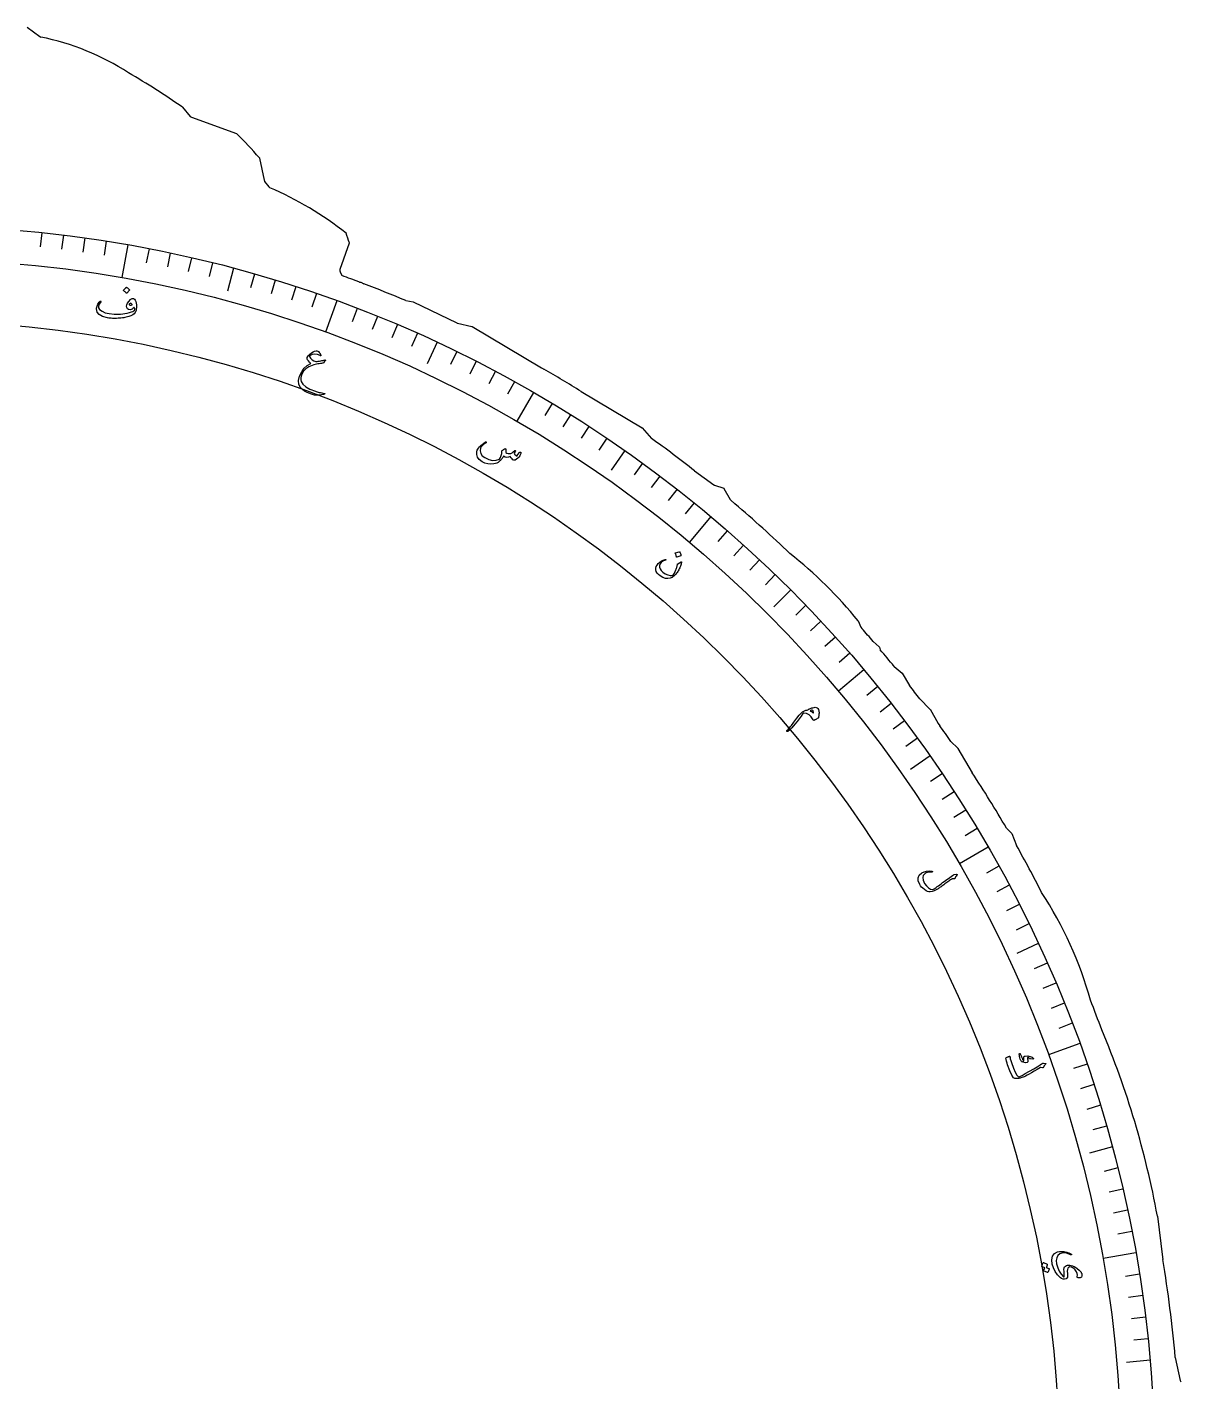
# Model space of a CAD drawing. Header units: millimetres. Extents: x -65 to 65, y -65 to 74.
# Drawn here: x 5.9 to 65, y 4.4 to 73.9 of the extents above; entities that cross this region are included whole.
import ezdxf

# ---------------------------------------------------------------- set-up
doc = ezdxf.new("R2010")
doc.units = ezdxf.units.MM
for name, color, linetype in [('CUT_OUTER', 1, 'Continuous'), ('ENGRAVE', 7, 'Continuous'), ('ENGRAVE_FINE', 8, 'Continuous'), ('TEXT', 5, 'Continuous')]:
    doc.layers.add(name, color=color, linetype=linetype)

msp = doc.modelspace()

# ---------------------------------------------------------------- linework, layer by layer
at = {"layer": 'CUT_OUTER'}
for points in [[(5.9046, 73.8886), (5.9074, 73.8867), (6.5539, 73.4018)], [(13.8689, 69.7806), (13.8715, 69.7778), (14.2621, 69.3091)], [(14.3269, 69.2639), (16.6321, 68.4404), (16.6354, 68.439)], [(17.8092, 67.182), (17.8101, 67.1787), (18.0534, 66.0404)], [(18.08, 65.9818), (18.2912, 65.7002)], [(22.4196, 62.8225), (22.4186, 62.8192), (21.9379, 61.4578)], [(21.9452, 61.3407), (22.0413, 61.1485)], [(22.9391, 60.8175), (23.0034, 60.8111), (23.0067, 60.8106), (23.0098, 60.8092), (23.1637, 60.7322)], [(25.3175, 59.8665), (25.6858, 59.8051), (25.6892, 59.8044), (25.6925, 59.803), (27.9369, 58.7221), (27.9529, 58.7155), (27.9696, 58.7107), (28.7033, 58.5483), (28.7072, 58.5473), (28.7107, 58.5454), (32.2618, 56.4282), (32.3848, 56.358)], [(34.2994, 55.2134), (37.4223, 53.3514), (37.4256, 53.3492), (37.4283, 53.3464), (37.9014, 52.8057)], [(40.1117, 51.147), (41.0956, 50.4291)], [(41.1366, 50.4079), (41.6138, 50.2488), (41.6174, 50.2474), (41.6195, 50.2442), (41.9411, 49.6814)], [(41.9707, 49.6446), (42.1768, 49.4582)], [(48.4918, 43.4569), (48.4935, 43.4534), (48.6351, 43.1231), (48.6939, 43.057)], [(49.2685, 42.398), (49.5791, 42.1187), (49.5818, 42.116), (49.5832, 42.1124), (49.6286, 41.9757)], [(50.3384, 41.1219), (50.7527, 40.7766), (50.7551, 40.7744), (50.7569, 40.7717), (51.1272, 40.1369)], [(51.6538, 39.4569), (52.1783, 38.9329), (52.1806, 38.9303), (52.1824, 38.9275), (52.5949, 38.1934), (52.6797, 38.0769)], [(53.2525, 37.271), (53.6033, 36.9203), (53.6054, 36.918), (53.6071, 36.9153), (54.3411, 35.6653)], [(56.0969, 32.8345), (56.3691, 32.5619), (56.3717, 32.559), (56.3733, 32.5555), (56.608, 31.9454)], [(63.8339, 12.9371), (64.0901, 10.8362), (64.11, 10.7194)], [(64.7494, 5.6989), (64.998, 4.5189)]]:
    msp.add_lwpolyline(points, dxfattribs=at)
for centre, radius, start, end in [((6.6439, 73.5218), 0.15, 233.130102, 253.491157), ((4.0805, 60.77), 12.8576, 56.912234, 78.693796), ((-7.4251, 39.3691), 37.1254, 55.000405, 60.067465), ((14.3773, 69.4051), 0.15, 219.805571, 250.34115), ((4.0662, 55.5249), 18.021, 40.305286, 45.775595), ((18.2, 66.0718), 0.15, 192.064421, 216.869898), ((18.4112, 65.7902), 0.15, 216.869898, 242.605391), ((11.557, 49.8346), 17.2159, 51.594139, 66.788481), ((16.8137, 61.2334), 5.8268, 15.825905, 21.041291), ((22.0793, 61.4078), 0.15, 160.551762, 206.565051), ((3.7417, 10.1327), 54.1986, 69.255306, 70.266919), ((0.5765, 1.4273), 63.4607, 67.053998, 69.149839), ((0.5385, 0.9174), 63.9362, 58.126889, 60.125962), ((0.774, 1.0308), 63.711, 51.870494, 54.355906), ((41.184, 50.5502), 0.15, 233.882777, 251.565051), ((42.0713, 49.7558), 0.15, 209.744881, 227.863144), ((0.2952, 0.3315), 64.5561, 46.174574, 49.551714), ((31.4605, 29.6973), 21.8951, 38.93481, 51.808467), ((2.7379, 2.406), 61.3552, 40.678342, 41.494817), ((5.4629, 4.5402), 57.8967, 39.186306, 40.285154), ((12.0271, 9.3107), 49.7903, 37.262208, 38.251992), ((3.365, 2.4165), 60.8573, 34.940532, 35.871341), ((0.6968, 0.4318), 64.1803, 30.322748, 33.29686), ((0.7128, 0.3797), 64.1924, 27.015535, 29.454665), ((41.5208, 18.7916), 19.5904, 15.429474, 33.26779), ((3.3846, 1.297), 61.3754, 20.199437, 21.713344), ((18.7841, 4.7031), 45.7961, 10.357952, 22.85361), ((0.1608, 0.0239), 64.8375, 5.021402, 9.494832), ((65.1447, 4.5498), 0.15, 191.893372, 225)]:
    msp.add_arc(centre, radius, start, end, dxfattribs=at)
at = {"layer": 'ENGRAVE'}
for points in [[(11.0614, 62.7323), (10.7651, 61.0519)], [(16.4868, 61.5295), (16.1713, 60.3523)], [(21.7867, 59.8584), (21.2031, 58.2551)], [(26.9208, 57.7318), (26.4057, 56.6272)], [(31.85, 55.1658), (30.9969, 53.6882)], [(36.5368, 52.18), (35.8378, 51.1816)], [(40.9456, 48.797), (39.8488, 47.49)], [(45.0427, 45.0427), (44.1809, 44.1809)], [(48.797, 40.9456), (47.49, 39.8488)], [(52.18, 36.5368), (51.1816, 35.8378)], [(55.1658, 31.85), (53.6882, 30.9969)], [(57.7318, 26.9208), (56.6272, 26.4057)], [(59.8584, 21.7867), (58.2551, 21.2031)], [(61.5295, 16.4868), (60.3523, 16.1713)], [(62.7323, 11.0614), (61.0519, 10.7651)], [(63.4576, 5.5518), (62.2435, 5.4456)]]:
    msp.add_lwpolyline(points, dxfattribs=at)
for radius in [63.7, 63.7, 61.9938, 58.825, 58.825]:
    msp.add_circle((0, 0), radius, dxfattribs=at)
at = {"layer": 'ENGRAVE_FINE'}
for points in [[(6.6585, 63.351), (6.582, 62.6238)], [(7.7631, 63.2252), (7.674, 62.4994)], [(8.8653, 63.0801), (8.7636, 62.3559)], [(9.9649, 62.9157), (9.8505, 62.1935)], [(12.1545, 62.5297), (12.015, 61.8118)], [(13.244, 62.308), (13.0919, 61.5927)], [(14.3294, 62.0674), (14.1649, 61.3549)], [(15.4104, 61.8078), (15.2335, 61.0983)], [(17.5581, 61.2324), (17.3565, 60.5294)], [(18.6241, 60.9166), (18.4103, 60.2173)], [(19.6844, 60.5823), (19.4584, 59.8868)], [(20.7387, 60.2295), (20.5006, 59.5381)], [(22.828, 59.4691), (22.566, 58.7864)], [(23.8624, 59.0616), (23.5885, 58.3836)], [(24.8896, 58.6362), (24.6039, 57.963)], [(25.9091, 58.1928), (25.6117, 57.5248)], [(27.9242, 57.2532), (27.6037, 56.5959)], [(28.9192, 56.7571), (28.5872, 56.1056)], [(29.9053, 56.2438), (29.562, 55.5981)], [(30.8824, 55.7133), (30.5279, 55.0737)], [(32.8079, 54.6016), (32.4313, 53.9748)], [(33.7559, 54.0207), (33.3684, 53.4005)], [(34.6935, 53.4233), (34.2952, 52.81)], [(35.6206, 52.8097), (35.2117, 52.2035)], [(37.4419, 51.5344), (37.0121, 50.9428)], [(38.3356, 50.8731), (37.8955, 50.2891)], [(39.2176, 50.1963), (38.7674, 49.6201)], [(40.0877, 49.5042), (39.6275, 48.9359)], [(41.791, 48.075), (41.3112, 47.5231)], [(42.6236, 47.3383), (42.1343, 46.7949)], [(43.4433, 46.5872), (42.9446, 46.0524)], [(44.2497, 45.8219), (43.7418, 45.2959)], [(45.8219, 44.2497), (45.2959, 43.7418)], [(46.5872, 43.4433), (46.0524, 42.9446)], [(47.3383, 42.6236), (46.7949, 42.1343)], [(48.075, 41.791), (47.5231, 41.3112)], [(49.5042, 40.0877), (48.9359, 39.6275)], [(50.1963, 39.2176), (49.6201, 38.7674)], [(50.8731, 38.3356), (50.2891, 37.8955)], [(51.5344, 37.4419), (50.9428, 37.0121)], [(52.8097, 35.6206), (52.2035, 35.2117)], [(53.4233, 34.6935), (52.81, 34.2952)], [(54.0207, 33.7559), (53.4005, 33.3684)], [(54.6016, 32.8079), (53.9748, 32.4313)], [(55.7133, 30.8824), (55.0737, 30.5279)], [(56.2438, 29.9053), (55.5981, 29.562)], [(56.7571, 28.9192), (56.1056, 28.5872)], [(57.2532, 27.9242), (56.5959, 27.6037)], [(58.1928, 25.9091), (57.5248, 25.6117)], [(58.6362, 24.8896), (57.963, 24.6039)], [(59.0616, 23.8624), (58.3836, 23.5885)], [(59.4691, 22.828), (58.7864, 22.566)], [(60.2295, 20.7387), (59.5381, 20.5006)], [(60.5823, 19.6844), (59.8868, 19.4584)], [(60.9166, 18.6241), (60.2173, 18.4103)], [(61.2324, 17.5581), (60.5294, 17.3565)], [(61.8078, 15.4104), (61.0983, 15.2335)], [(62.0674, 14.3294), (61.3549, 14.1649)], [(62.308, 13.244), (61.5927, 13.0919)], [(62.5297, 12.1545), (61.8118, 12.015)], [(62.9157, 9.9649), (62.1935, 9.8505)], [(63.0801, 8.8653), (62.3559, 8.7636)], [(63.2252, 7.7631), (62.4994, 7.674)], [(63.351, 6.6585), (62.6238, 6.582)]]:
    msp.add_lwpolyline(points, dxfattribs=at)
at = {"layer": 'TEXT'}
for points in [[(10.9866, 60.5481), (10.9901, 60.5505), (10.9945, 60.5515), (10.9999, 60.5511), (11.0063, 60.5493), (11.0488, 60.5228), (11.0879, 60.4927), (11.1236, 60.459), (11.1558, 60.4217), (11.1587, 60.4164), (11.1594, 60.4115), (11.1581, 60.4069), (11.1548, 60.4028), (11.0121, 60.2475), (11.0072, 60.2441), (11.0017, 60.244), (10.9957, 60.2474), (10.989, 60.2541), (10.9833, 60.2599), (10.9741, 60.2688), (10.9616, 60.2806), (10.9456, 60.2954), (10.926, 60.3133), (10.9023, 60.3343), (10.8746, 60.3584), (10.843, 60.3856), (10.8389, 60.3899), (10.8371, 60.3938), (10.8378, 60.3972), (10.8407, 60.4003)], [(11.3107, 59.9771), (11.3579, 59.9716), (11.4008, 59.9451), (11.4393, 59.8976), (11.4735, 59.829), (11.4992, 59.7434), (11.5122, 59.6446), (11.5127, 59.5327), (11.5007, 59.4076), (11.4934, 59.3628), (11.4823, 59.3221), (11.4676, 59.2853), (11.4491, 59.2526), (11.3944, 59.1906), (11.3203, 59.1357), (11.2267, 59.0876), (11.1137, 59.0464), (11.0512, 59.0291), (10.9871, 59.0136), (10.9215, 59.0001), (10.8544, 58.9884), (10.7855, 58.9785), (10.7149, 58.9706), (10.6424, 58.9645), (10.5681, 58.9604), (10.4938, 58.9579), (10.4215, 58.957), (10.351, 58.9575), (10.2825, 58.9596), (10.2158, 58.9634), (10.1508, 58.969), (10.0874, 58.9765), (10.0257, 58.986), (9.7725, 59.05), (9.5946, 59.1486), (9.4921, 59.2824), (9.4651, 59.4519), (9.4694, 59.4895), (9.4784, 59.5318), (9.4919, 59.5787), (9.5101, 59.6302), (9.5353, 59.6859), (9.5662, 59.7389), (9.6031, 59.7892), (9.6459, 59.8367), (9.6519, 59.842), (9.6586, 59.8454), (9.6659, 59.8469), (9.6738, 59.8465), (9.681, 59.8443), (9.6865, 59.8403), (9.6902, 59.8345), (9.6921, 59.8269), (9.6923, 59.8188), (9.6908, 59.8116), (9.6877, 59.8053), (9.6829, 59.7998), (9.6002, 59.6868), (9.5624, 59.585), (9.5693, 59.4944), (9.6206, 59.415), (9.7466, 59.3204), (9.912, 59.2492), (10.117, 59.2012), (10.3618, 59.1758), (10.4706, 59.1725), (10.5805, 59.1741), (10.6915, 59.1807), (10.8037, 59.1922), (10.9169, 59.2088), (11.031, 59.2303), (11.1461, 59.2568), (11.2621, 59.2884), (11.3249, 59.3101), (11.3744, 59.3369), (11.4105, 59.369), (11.4332, 59.4063), (11.4305, 59.4355), (11.4226, 59.4633), (11.4097, 59.4897), (11.3916, 59.5147), (11.3892, 59.5162), (11.3857, 59.5153), (11.3811, 59.5118), (11.3755, 59.5058), (11.332, 59.4589), (11.287, 59.4259), (11.2406, 59.4069), (11.1926, 59.4019), (11.1094, 59.4163), (11.0499, 59.4525), (11.0143, 59.5105), (11.0023, 59.5903), (11.015, 59.6565), (11.0522, 59.7333), (11.114, 59.8208), (11.2006, 59.9189), (11.2266, 59.9423), (11.2536, 59.9598), (11.2816, 59.9714), (11.3107, 59.9771)], [(11.2749, 59.6469), (11.2854, 59.6557), (11.2898, 59.6656), (11.2882, 59.6766), (11.2804, 59.6889), (11.2456, 59.7214), (11.2118, 59.734), (11.1792, 59.7267), (11.1476, 59.6995), (11.1424, 59.6903), (11.1401, 59.6818), (11.1406, 59.6739), (11.1439, 59.6667), (11.1726, 59.6402), (11.204, 59.628), (11.238, 59.6302), (11.2749, 59.6469)], [(20.7206, 57.2971), (20.759, 57.2938), (20.7968, 57.2794), (20.8342, 57.254), (20.8709, 57.2175), (20.8885, 57.196), (20.9043, 57.175), (20.9182, 57.1545), (20.9302, 57.1345), (20.9404, 57.1152), (20.9489, 57.0968), (20.9555, 57.0791), (20.9604, 57.0622), (20.9622, 57.0468), (20.9566, 57.0398), (20.9437, 57.0411), (20.9235, 57.0507), (20.7937, 57.1081), (20.6599, 57.1242), (20.5224, 57.0989), (20.3814, 57.0322), (20.3761, 57.0264), (20.3737, 57.0193), (20.3743, 57.0109), (20.3778, 57.001), (20.4371, 56.9115), (20.5102, 56.84), (20.5972, 56.7863), (20.6981, 56.7506), (20.7175, 56.7476), (20.744, 56.7476), (20.7775, 56.7506), (20.8181, 56.7567), (20.8935, 56.7715), (20.9602, 56.7845), (21.018, 56.7956), (21.0671, 56.805), (21.1074, 56.8126), (21.1388, 56.8184), (21.1615, 56.8226), (21.1753, 56.8249), (21.1934, 56.824), (21.2004, 56.8162), (21.1963, 56.8016), (21.1812, 56.7801), (21.1341, 56.7266), (21.0959, 56.6878), (21.0668, 56.6639), (21.0466, 56.6548), (20.9931, 56.6502), (20.9358, 56.643), (20.8747, 56.6332), (20.8096, 56.6209), (20.7408, 56.6061), (20.6681, 56.5887), (20.5916, 56.5687), (20.5113, 56.5461), (20.3426, 56.4787), (20.198, 56.3801), (20.0774, 56.2507), (19.9809, 56.0905), (19.9457, 55.997), (19.9293, 55.9044), (19.9315, 55.8126), (19.9523, 55.7217), (20.0344, 55.5802), (20.1827, 55.4499), (20.3973, 55.3304), (20.678, 55.2208), (20.7227, 55.2072), (20.7711, 55.1934), (20.8233, 55.1793), (20.8792, 55.1651), (20.9388, 55.1508), (21.0021, 55.1367), (21.0689, 55.1226), (21.1393, 55.1087), (21.1512, 55.1056), (21.1594, 55.1016), (21.1639, 55.0969), (21.1647, 55.0914), (21.1456, 55.0733), (21.0902, 55.0559), (20.9985, 55.0391), (20.8706, 55.0227), (20.7943, 55.016), (20.729, 55.0141), (20.6748, 55.0171), (20.6316, 55.025), (20.4766, 55.0697), (20.3392, 55.1187), (20.2193, 55.1722), (20.1168, 55.2303), (19.939, 55.3838), (19.839, 55.562), (19.8167, 55.7655), (19.8729, 55.9943), (19.9801, 56.2174), (20.1102, 56.4015), (20.2634, 56.5464), (20.4398, 56.6519), (20.3729, 56.7162), (20.321, 56.7757), (20.284, 56.8304), (20.2622, 56.8802), (20.258, 56.8987), (20.2573, 56.9175), (20.2602, 56.9366), (20.2667, 56.9559), (20.2927, 57.0049), (20.3219, 57.0497), (20.3544, 57.0902), (20.39, 57.1264), (20.4745, 57.1947), (20.5578, 57.2459), (20.6398, 57.28), (20.7206, 57.2971)], [(31.1609, 52.0948), (31.1697, 52.1015), (31.1781, 52.1051), (31.1859, 52.1055), (31.1932, 52.1029), (31.2011, 52.0968), (31.2066, 52.0894), (31.2095, 52.0808), (31.21, 52.0709), (31.2064, 52.0388), (31.1959, 52.0027), (31.1785, 51.9625), (31.1542, 51.9182), (31.1073, 51.8501), (31.0537, 51.7908), (30.9935, 51.7404), (30.9266, 51.6986), (30.9074, 51.6905), (30.8891, 51.6862), (30.8718, 51.6858), (30.8554, 51.6892), (30.8043, 51.7154), (30.7565, 51.7557), (30.7118, 51.81), (30.6703, 51.8784), (30.5778, 51.8384), (30.4898, 51.8274), (30.4064, 51.8452), (30.3275, 51.8919), (30.2999, 51.8507), (30.2722, 51.8117), (30.2442, 51.7751), (30.2162, 51.7408), (30.1878, 51.7085), (30.1589, 51.678), (30.1296, 51.6493), (30.0999, 51.6224), (30.0407, 51.577), (29.9758, 51.5411), (29.9051, 51.5146), (29.8285, 51.4976), (29.6663, 51.4862), (29.5109, 51.5017), (29.3622, 51.544), (29.2201, 51.6133), (29.0773, 51.722), (28.986, 51.8467), (28.9461, 51.9878), (28.9579, 52.1453), (28.9751, 52.1948), (29.0035, 52.2489), (29.043, 52.3076), (29.0938, 52.3707), (29.1555, 52.4365), (29.227, 52.5008), (29.3081, 52.5638), (29.3991, 52.6254), (29.4055, 52.6288), (29.4119, 52.6303), (29.4182, 52.6298), (29.4244, 52.6273), (29.4299, 52.6236), (29.434, 52.6193), (29.4368, 52.6143), (29.4383, 52.6088), (29.4376, 52.6023), (29.4353, 52.5963), (29.4313, 52.591), (29.4256, 52.5863), (29.3072, 52.503), (29.2197, 52.4289), (29.163, 52.3643), (29.1369, 52.3091), (29.1229, 52.1631), (29.1559, 52.0328), (29.2359, 51.918), (29.3629, 51.8185), (29.5638, 51.7207), (29.7562, 51.6763), (29.9404, 51.6855), (30.1167, 51.7485), (30.1637, 51.8301), (30.2005, 51.9239), (30.2269, 52.0297), (30.243, 52.1476), (30.2437, 52.1602), (30.246, 52.1703), (30.25, 52.1782), (30.2558, 52.1837), (30.2798, 52.2), (30.3026, 52.2152), (30.3241, 52.2293), (30.3442, 52.2423), (30.3629, 52.254), (30.3799, 52.264), (30.3954, 52.2724), (30.4092, 52.2792), (30.4161, 52.2815), (30.4217, 52.2808), (30.4259, 52.2772), (30.4287, 52.2706), (30.4296, 52.2663), (30.4307, 52.2599), (30.4319, 52.2514), (30.4332, 52.2408), (30.4344, 52.2282), (30.4352, 52.2138), (30.4356, 52.1976), (30.4356, 52.1796), (30.4366, 52.1444), (30.4391, 52.1178), (30.4432, 52.0997), (30.4489, 52.0903), (30.499, 52.055), (30.557, 52.0331), (30.6228, 52.0245), (30.6966, 52.0292), (30.7298, 52.0417), (30.7717, 52.0695), (30.8223, 52.1125), (30.8816, 52.1708), (30.8873, 52.1764), (30.8939, 52.18), (30.9014, 52.1816), (30.9099, 52.1814), (30.9172, 52.1802), (30.9233, 52.1775), (30.9284, 52.1735), (30.9322, 52.1682), (30.9325, 52.1509), (30.9213, 52.1255), (30.8987, 52.0918), (30.8648, 52.0498), (30.8909, 52.0005), (30.9248, 51.9582), (30.9665, 51.9227), (31.0161, 51.8941), (31.0243, 51.9092), (31.0296, 51.9223), (31.0319, 51.9334), (31.0313, 51.9425), (31.0299, 51.9516), (31.0304, 51.9594), (31.033, 51.9661), (31.0377, 51.9715)], [(39.4413, 46.4431), (39.4308, 46.4), (39.4187, 46.356), (39.405, 46.3111), (39.3896, 46.2652), (39.3722, 46.2183), (39.3524, 46.1704), (39.3301, 46.1215), (39.3053, 46.0716), (39.2793, 46.0231), (39.2515, 45.9767), (39.2219, 45.9324), (39.1907, 45.8901), (39.1575, 45.8497), (39.1225, 45.8112), (39.0856, 45.7745), (39.0468, 45.7396), (39.0028, 45.7057), (38.9585, 45.6776), (38.9137, 45.6553), (38.8684, 45.6386), (38.7453, 45.6179), (38.6176, 45.6305), (38.4852, 45.6765), (38.348, 45.7556), (38.2597, 45.8258), (38.1934, 45.9007), (38.1492, 45.9804), (38.127, 46.0649), (38.1275, 46.1494), (38.1479, 46.232), (38.1881, 46.3126), (38.2482, 46.3913), (38.3251, 46.4636), (38.4111, 46.5233), (38.506, 46.5701), (38.61, 46.6041), (38.6239, 46.6063), (38.6345, 46.6051), (38.642, 46.6004), (38.6462, 46.5923), (38.6475, 46.5817), (38.6427, 46.5724), (38.6316, 46.5644), (38.6144, 46.5577), (38.4953, 46.5052), (38.4062, 46.4427), (38.3471, 46.3703), (38.3178, 46.2881), (38.3178, 46.2026), (38.347, 46.1173), (38.4054, 46.032), (38.4929, 45.9467), (38.615, 45.8631), (38.7404, 45.8082), (38.8692, 45.7819), (39.0017, 45.7843), (39.0053, 45.7853), (39.0093, 45.7878), (39.0139, 45.7918), (39.019, 45.7973), (39.0546, 45.8443), (39.0895, 45.9046), (39.1238, 45.9781), (39.1573, 46.065), (39.1727, 46.11), (39.1866, 46.1522), (39.1989, 46.1918), (39.2096, 46.2286), (39.2186, 46.2627), (39.2255, 46.294), (39.2305, 46.3225), (39.2336, 46.3483), (39.2357, 46.3613), (39.2395, 46.3718), (39.245, 46.3796), (39.2522, 46.3849), (39.4188, 46.4715), (39.4304, 46.4749), (39.438, 46.4713), (39.4417, 46.4607), (39.4413, 46.4431)], [(39.3317, 46.9963), (39.3359, 46.9966), (39.3402, 46.9953), (39.3447, 46.9923), (39.3494, 46.9876), (39.3731, 46.9436), (39.392, 46.8982), (39.4062, 46.8514), (39.4156, 46.8032), (39.4155, 46.7972), (39.4137, 46.7925), (39.4103, 46.7892), (39.4054, 46.7873), (39.2049, 46.7226), (39.199, 46.722), (39.1942, 46.7247), (39.1906, 46.7305), (39.1882, 46.7397), (39.1861, 46.7476), (39.1826, 46.7597), (39.1775, 46.7762), (39.1711, 46.7969), (39.1629, 46.8221), (39.1528, 46.852), (39.1408, 46.8865), (39.1268, 46.9257), (39.1254, 46.9315), (39.1258, 46.9357), (39.1281, 46.9384), (39.1322, 46.9396)], [(45.8907, 38.88), (45.9234, 38.8994), (45.9567, 38.9179), (45.9906, 38.9355), (46.025, 38.9522), (46.0599, 38.9676), (46.0953, 38.9813), (46.1312, 38.9933), (46.1676, 39.0035), (46.2377, 39.0172), (46.298, 39.0211), (46.3486, 39.0151), (46.3893, 38.9992), (46.4347, 38.961), (46.4669, 38.9041), (46.4859, 38.8284), (46.4917, 38.7342), (46.4913, 38.7067), (46.4901, 38.6792), (46.488, 38.6519), (46.4851, 38.6246), (46.4815, 38.5973), (46.4772, 38.5698), (46.4723, 38.5422), (46.4667, 38.5145), (46.4626, 38.4993), (46.457, 38.4866), (46.4497, 38.4763), (46.4407, 38.4685), (46.3987, 38.4441), (46.3611, 38.4224), (46.3278, 38.4036), (46.2989, 38.3876), (46.2747, 38.3745), (46.2557, 38.3647), (46.2419, 38.358), (46.2333, 38.3545), (46.2205, 38.3528), (46.2096, 38.3554), (46.2006, 38.3621), (46.1934, 38.3731), (46.097, 38.5286), (45.9844, 38.6397), (45.8558, 38.7063), (45.7115, 38.7282), (45.6976, 38.7265), (45.6857, 38.7224), (45.6759, 38.7158), (45.6682, 38.7067), (45.574, 38.5732), (45.4735, 38.4369), (45.3669, 38.2979), (45.254, 38.1563), (45.0971, 37.9717), (44.976, 37.8484), (44.891, 37.7862), (44.8421, 37.785), (44.8364, 37.7964), (44.8385, 37.8111), (44.8486, 37.8292), (44.8667, 37.8506), (44.9071, 37.892), (44.948, 37.9364), (44.9893, 37.9839), (45.0312, 38.0344), (45.0736, 38.0877), (45.1166, 38.1434), (45.1602, 38.2016), (45.2044, 38.2623), (45.3527, 38.4658), (45.4749, 38.6214), (45.5713, 38.729), (45.6419, 38.7885), (45.6789, 38.8112), (45.7144, 38.8305), (45.7484, 38.8465), (45.7808, 38.8589), (45.8114, 38.8683), (45.84, 38.875), (45.8664, 38.8789), (45.8907, 38.88)], [(46.0358, 38.843), (46.0567, 38.8322), (46.0778, 38.8201), (46.099, 38.8066), (46.1205, 38.7916), (46.1421, 38.7755), (46.1636, 38.7581), (46.1852, 38.7396), (46.2068, 38.72), (46.2044, 38.771), (46.1972, 38.8108), (46.1853, 38.8394), (46.1686, 38.8567), (46.1396, 38.8695), (46.1078, 38.8715), (46.0732, 38.8627), (46.0358, 38.843)], [(53.538, 30.4628), (53.5464, 30.4627), (53.5535, 30.4605), (53.5594, 30.4563), (53.5642, 30.45), (53.5669, 30.4426), (53.5667, 30.4349), (53.5636, 30.4269), (53.5577, 30.4187), (53.5219, 30.3727), (53.4931, 30.329), (53.4715, 30.2877), (53.457, 30.2487), (53.4509, 30.2362), (53.4405, 30.2277), (53.4258, 30.2233), (53.4068, 30.223), (53.3969, 30.2241), (53.3874, 30.2251), (53.3783, 30.226), (53.3696, 30.2267), (53.3614, 30.2274), (53.3539, 30.2281), (53.3471, 30.2289), (53.3409, 30.2297), (53.3299, 30.2307), (53.3183, 30.2292), (53.3059, 30.2253), (53.293, 30.219), (53.2591, 30.1965), (53.2224, 30.1714), (53.183, 30.1438), (53.1408, 30.1136), (53.0958, 30.0809), (53.0479, 30.0459), (52.9971, 30.0086), (52.9434, 29.969), (52.8903, 29.9286), (52.8401, 29.8911), (52.7928, 29.8565), (52.7484, 29.8247), (52.707, 29.7956), (52.6684, 29.769), (52.6326, 29.7447), (52.5996, 29.723), (52.4995, 29.6629), (52.3986, 29.6168), (52.2969, 29.5847), (52.1944, 29.5665), (52.1276, 29.5674), (52.0555, 29.5863), (51.9782, 29.6233), (51.8956, 29.6783), (51.8159, 29.7433), (51.7485, 29.8085), (51.6932, 29.874), (51.6502, 29.9398), (51.575, 30.1234), (51.5684, 30.2828), (51.6308, 30.4182), (51.7623, 30.5297), (51.8767, 30.5852), (52.0004, 30.6196), (52.1335, 30.6327), (52.276, 30.6244), (52.285, 30.6227), (52.2919, 30.6193), (52.2966, 30.6144), (52.2992, 30.6079), (52.3006, 30.6001), (52.3002, 30.5934), (52.2982, 30.5878), (52.2946, 30.5833), (52.2884, 30.578), (52.2815, 30.5743), (52.274, 30.5723), (52.2659, 30.572), (52.148, 30.5656), (52.0521, 30.5525), (51.9781, 30.5327), (51.926, 30.5063), (51.8375, 30.4091), (51.8046, 30.292), (51.8268, 30.155), (51.9042, 29.9979), (51.9977, 29.87), (52.0988, 29.7736), (52.2077, 29.7086), (52.3244, 29.6752), (52.3592, 29.697), (52.3993, 29.7234), (52.4448, 29.7543), (52.4956, 29.7898), (52.5518, 29.8301), (52.6135, 29.8753), (52.6806, 29.9256), (52.7531, 29.9808), (52.8284, 30.0369), (52.9028, 30.0917), (52.9761, 30.1454), (53.0484, 30.1978), (53.1198, 30.2489), (53.1904, 30.2985), (53.2601, 30.3467), (53.329, 30.3933), (53.3936, 30.4412), (53.4017, 30.4453), (53.4098, 30.4483), (53.4178, 30.4503), (53.4257, 30.4512)], [(58.1001, 20.7286), (58.081, 20.7075), (58.0632, 20.6862), (58.047, 20.6647), (58.0321, 20.6432), (58.0187, 20.6214), (58.0069, 20.5993), (57.9966, 20.5767), (57.9879, 20.5537), (57.9818, 20.544), (57.9728, 20.5382), (57.9608, 20.5365), (57.9458, 20.5388), (57.865, 20.5559), (57.8564, 20.5572), (57.8493, 20.5579), (57.8438, 20.5578), (57.8397, 20.557), (57.6733, 20.4563), (57.5225, 20.3667), (57.3872, 20.2882), (57.2675, 20.2206), (57.1635, 20.1641), (57.0752, 20.1189), (57.0027, 20.085), (56.9461, 20.0622), (56.8376, 20.024), (56.8025, 20.0138), (56.7667, 20.0052), (56.7302, 19.9982), (56.6929, 19.9929), (56.6549, 19.9892), (56.6161, 19.9875), (56.5764, 19.9876), (56.5359, 19.9895), (56.46, 20.0372), (56.3725, 20.1705), (56.2728, 20.3889), (56.1599, 20.6923), (56.1281, 20.7884), (56.1011, 20.8782), (56.0787, 20.9616), (56.0611, 21.0388), (56.0615, 21.0465), (56.064, 21.0529), (56.0685, 21.0579), (56.0752, 21.0615), (56.1081, 21.0761), (56.1381, 21.0892), (56.1653, 21.1007), (56.1896, 21.1107), (56.2114, 21.1193), (56.2308, 21.1265), (56.2478, 21.1323), (56.2626, 21.1369), (56.2711, 21.139), (56.2767, 21.1378), (56.2794, 21.1334), (56.2794, 21.1257), (56.283, 21.0686), (56.2963, 20.9983), (56.3191, 20.9147), (56.3514, 20.8178), (56.4565, 20.5315), (56.5512, 20.3121), (56.6365, 20.1597), (56.7127, 20.0744), (56.78, 20.0984), (56.8976, 20.1554), (57.0654, 20.2457), (57.2833, 20.3693), (57.5007, 20.4953), (57.6647, 20.5916), (57.7755, 20.658), (57.8331, 20.6943), (57.8487, 20.7048), (57.8632, 20.7147), (57.8768, 20.7238), (57.8894, 20.7323), (57.9008, 20.74), (57.9109, 20.747), (57.9198, 20.7532), (57.9273, 20.7586), (57.9443, 20.7691), (57.9616, 20.776), (57.9794, 20.7792), (57.9975, 20.7786), (58.0969, 20.7657), (58.1038, 20.7642), (58.1089, 20.7617), (58.1122, 20.7583), (58.1136, 20.7538), (58.1126, 20.7474), (58.11, 20.7411), (58.1059, 20.7348), (58.1001, 20.7286)], [(57.4773, 21.0152), (57.4783, 21.0108), (57.478, 21.0065), (57.4763, 21.0024), (57.4734, 20.9985), (57.4703, 20.9964), (57.4666, 20.9948), (57.4625, 20.9936), (57.458, 20.9929), (57.3239, 20.997), (57.3099, 20.9984), (57.2986, 21.0011), (57.29, 21.005), (57.284, 21.0103), (57.2659, 21.0354), (57.2468, 21.0555), (57.2267, 21.0704), (57.2058, 21.0802), (57.1966, 21.0804), (57.1896, 21.073), (57.1848, 21.0583), (57.182, 21.0361), (57.1823, 21.022), (57.183, 21.0077), (57.1842, 20.993), (57.1858, 20.978), (57.1878, 20.9626), (57.1904, 20.9466), (57.1936, 20.93), (57.1972, 20.9127), (57.1945, 20.8477), (57.1533, 20.8122), (57.0735, 20.8061), (56.9552, 20.8293), (56.9175, 20.8429), (56.8864, 20.8582), (56.8619, 20.8752), (56.8439, 20.8941), (56.8297, 20.9168), (56.8151, 20.9501), (56.8, 20.9939), (56.7845, 21.0482), (56.7771, 21.0761), (56.771, 21.103), (56.7663, 21.1287), (56.7629, 21.1534), (56.7604, 21.1769), (56.7584, 21.199), (56.757, 21.2197), (56.756, 21.239), (56.7579, 21.2519), (56.7618, 21.262), (56.7677, 21.2694), (56.7755, 21.2741), (56.7847, 21.2759), (56.7924, 21.2741), (56.7987, 21.2686), (56.8036, 21.2593), (56.8172, 21.2293), (56.832, 21.1949), (56.8481, 21.1563), (56.8655, 21.1135), (56.8978, 21.0335), (56.9259, 20.9721), (56.9499, 20.9293), (56.9699, 20.9051), (56.9738, 20.9025), (56.978, 20.9018), (56.9824, 20.9031), (56.987, 20.9064), (56.9894, 20.9095), (56.991, 20.9141), (56.9917, 20.9204), (56.9915, 20.9282), (56.9832, 20.9982), (56.981, 21.028), (56.9824, 21.0547), (56.9874, 21.0783), (56.9961, 21.0989), (57.0081, 21.118), (57.0226, 21.132), (57.0396, 21.141), (57.0592, 21.1449), (57.1986, 21.1504), (57.3149, 21.1306), (57.4078, 21.0855), (57.4773, 21.0152)], [(59.722, 9.8387), (59.7346, 9.9182), (59.7216, 10.0024), (59.683, 10.0913), (59.6188, 10.1846), (59.5629, 10.2412), (59.5002, 10.2855), (59.4306, 10.3174), (59.3542, 10.3371), (59.3394, 10.3378), (59.3246, 10.3355), (59.3098, 10.3302), (59.2948, 10.322), (59.2517, 10.2767), (59.225, 10.2088), (59.2147, 10.1183), (59.2205, 10.0051), (59.2272, 9.8935), (59.2191, 9.8104), (59.1965, 9.7557), (59.1593, 9.7295), (59.0751, 9.7134), (58.997, 9.7175), (58.9252, 9.7418), (58.8595, 9.7862), (58.7133, 9.9369), (58.5956, 10.1033), (58.5065, 10.2856), (58.4458, 10.4841), (58.4213, 10.7083), (58.4582, 10.8863), (58.5571, 11.0187), (58.7182, 11.1052), (58.8116, 11.1262), (58.9163, 11.132), (59.0322, 11.1226), (59.1593, 11.098), (59.1952, 11.0878), (59.2301, 11.0769), (59.2639, 11.0654), (59.2966, 11.0532), (59.3285, 11.0403), (59.3596, 11.0264), (59.3899, 11.0116), (59.4195, 10.9959), (59.4323, 10.9869), (59.4384, 10.9779), (59.438, 10.9688), (59.431, 10.9597), (59.4214, 10.9536), (59.4112, 10.9507), (59.4004, 10.951), (59.389, 10.9544), (59.2184, 11.0211), (59.07, 11.0515), (58.9438, 11.046), (58.8398, 11.0048), (58.7387, 10.9164), (58.6767, 10.8029), (58.6537, 10.6644), (58.6695, 10.5006), (58.7228, 10.2966), (58.7981, 10.1175), (58.8958, 9.9632), (59.0159, 9.8334), (59.0255, 9.826), (59.0342, 9.824), (59.0419, 9.8276), (59.0487, 9.8365), (59.0586, 9.8699), (59.0624, 9.9257), (59.0599, 10.0038), (59.0512, 10.1043), (59.0463, 10.2072), (59.0564, 10.2882), (59.0815, 10.3472), (59.1218, 10.3844), (59.1727, 10.4073), (59.228, 10.4209), (59.2876, 10.4251), (59.3516, 10.42), (59.4808, 10.3894), (59.6039, 10.3369), (59.7208, 10.2624), (59.8316, 10.1658), (59.8584, 10.1397), (59.8821, 10.1138), (59.9028, 10.0884), (59.9204, 10.0633), (59.935, 10.0388), (59.9469, 10.0149), (59.956, 9.9918), (59.9622, 9.9695), (59.9687, 9.8791), (59.939, 9.8181), (59.8732, 9.7867), (59.7714, 9.7847), (59.7428, 9.7911), (59.7251, 9.8022), (59.7181, 9.8181), (59.722, 9.8387)], [(58.2767, 10.2547), (58.28, 10.2524), (58.2825, 10.2487), (58.284, 10.2437), (58.2845, 10.2373), (58.2799, 10.2135), (58.2743, 10.1902), (58.2676, 10.1675), (58.26, 10.1453), (58.2513, 10.1236), (58.2413, 10.1021), (58.2301, 10.0808), (58.2177, 10.0597), (58.2135, 10.0553), (58.2087, 10.0529), (58.2033, 10.0524), (58.1973, 10.0538), (58.0025, 10.1319), (57.9997, 10.1345), (57.9989, 10.1389), (58.0002, 10.1451), (58.0036, 10.1531), (58.007, 10.1588), (58.0115, 10.1678), (58.0169, 10.1803), (58.0235, 10.1962), (58.0312, 10.2156), (58.0401, 10.2387), (58.0504, 10.2656), (58.0619, 10.2962), (57.9102, 10.3577), (57.9053, 10.3609), (57.9033, 10.3658), (57.9044, 10.3724), (57.9084, 10.3807), (57.9119, 10.3879), (57.9171, 10.3991), (57.9238, 10.4145), (57.9323, 10.4339), (57.9423, 10.4577), (57.9539, 10.4861), (57.967, 10.5193), (57.9816, 10.5571), (57.9844, 10.5612), (57.9876, 10.5634), (57.9911, 10.5636), (57.995, 10.5618), (58.1838, 10.4815), (58.1872, 10.4792), (58.1896, 10.4756), (58.1911, 10.4706), (58.1917, 10.4642), (58.1888, 10.4441), (58.1848, 10.4244), (58.1797, 10.4051), (58.1735, 10.3861), (58.1663, 10.3676), (58.1582, 10.3495), (58.1494, 10.3319), (58.1397, 10.3147)]]:
    msp.add_lwpolyline(points, close=True, dxfattribs=at)

doc.saveas('drawing.dxf')
